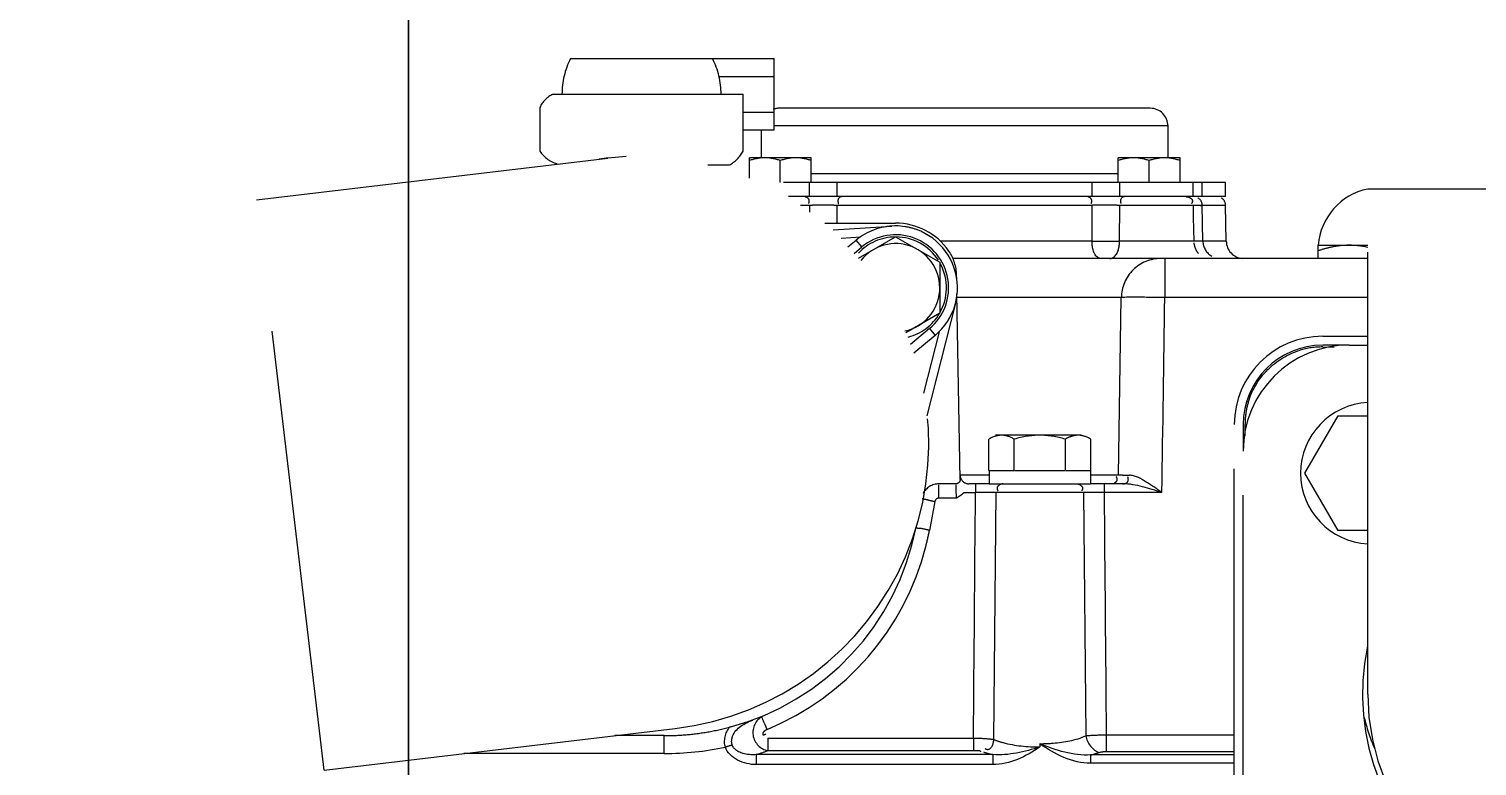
# Model space of a CAD drawing. Header units: millimetres. Extents: x 17886 to 18265, y -8727 to -7321.
# Drawn here: x 17967.622 to 17969.26, y -7870.581 to -7869.747 of the extents above; entities that cross this region are included whole.
import ezdxf

# ---------------------------------------------------------------- set-up
doc = ezdxf.new("R2010")
doc.units = ezdxf.units.MM
doc.linetypes.add('EPL_DASH', pattern=[1, 0.5, -0.5])
for name, color, linetype in [('2630754_DKREDXF_CONTINUOUS_LINE', 7, 'Continuous'), ('3884027_DKREDXF_CONTINUOUS_LINE', 7, 'Continuous'), ('8T4224_DXF_CONTINUOUS_LINE', 7, 'Continuous'), ('8T4908_DXF_CONTINUOUS_LINE', 7, 'Continuous')]:
    doc.layers.add(name, color=color, linetype=linetype)
doc.layers.add('CRTANJE', color=4, linetype='Continuous', lineweight=30)

msp = doc.modelspace()

# ---------------------------------------------------------------- linework, layer by layer
at = {"layer": '2630754_DKREDXF_CONTINUOUS_LINE', "color": 7, "linetype": 'EPL_DASH'}
for p, q in [((17969.1362, -7870.49946), (17969.1362, -7869.17446)), ((17969.6362, -7869.92796), (17969.1362, -7869.92796)), ((17969.1152, -7870.10446), (17969.1362, -7870.10446)), ((17968.9952, -7870.77446), (17968.9952, -7870.22446))]:
    msp.add_line(p, q, dxfattribs=at)
for centre, radius, start, end in [((17969.1152, -7870.22446), 0.12, 90, 180), ((17969.3902, -7870.49946), 0.26, 167.99041, 12.00959), ((17969.3902, -7870.49946), 0.254, 180, 0)]:
    msp.add_arc(centre, radius, start, end, dxfattribs=at)
at = {"layer": '3884027_DKREDXF_CONTINUOUS_LINE', "color": 6, "linetype": 'EPL_DASH'}
for p, q in [((17968.2342, -7869.78019), (17968.46462, -7869.78019)), ((17968.46462, -7869.86102), (17968.46462, -7869.78019)), ((17968.40232, -7869.8004), (17968.46462, -7869.8004)), ((17968.42962, -7869.88497), (17968.42962, -7869.82061)), ((17968.19962, -7869.83547), (17968.19962, -7869.88497)), ((17968.42962, -7869.84081), (17968.46462, -7869.84081)), ((17968.8902, -7869.83646), (17968.4702, -7869.83646)), ((17968.42962, -7869.86102), (17968.46462, -7869.86102)), ((17968.4502, -7869.89246), (17968.4502, -7869.86102)), ((17968.9102, -7869.85646), (17968.46462, -7869.85646)), ((17968.9102, -7869.89246), (17968.9102, -7869.85646)), ((17966.88612, -7870.05741), (17968.27642, -7869.89286)), ((17968.4366, -7869.91557), (17968.4366, -7869.89246)), ((17968.5066, -7869.89246), (17968.4366, -7869.89246)), ((17968.4716, -7869.92046), (17968.4716, -7869.89559)), ((17968.5066, -7869.92046), (17968.5066, -7869.89246)), ((17968.85379, -7869.92046), (17968.85379, -7869.89246)), ((17968.92379, -7869.89246), (17968.85379, -7869.89246)), ((17968.88879, -7869.92046), (17968.88879, -7869.89559)), ((17968.92379, -7869.92046), (17968.92379, -7869.89246)), ((17968.85379, -7869.91046), (17968.5066, -7869.91046)), ((17968.97519, -7869.92046), (17968.44947, -7869.92046)), ((17968.5048, -7869.93646), (17968.5048, -7869.92046)), ((17968.53606, -7869.93646), (17968.53606, -7869.92046)), ((17968.82434, -7869.93646), (17968.82434, -7869.92046)), ((17968.85559, -7869.93646), (17968.85559, -7869.92046)), ((17968.93877, -7869.93646), (17968.93877, -7869.92046)), ((17968.94879, -7869.93646), (17968.94879, -7869.92046)), ((17968.9752, -7869.93646), (17968.9752, -7869.92046)), ((17968.50484, -7869.94628), (17968.49456, -7869.94628)), ((17968.50487, -7869.9541), (17968.50484, -7869.94628)), ((17968.53605, -7869.96646), (17968.53605, -7869.94628)), ((17968.82435, -7869.94628), (17968.53605, -7869.94628)), ((17968.82435, -7869.98681), (17968.82435, -7869.94628)), ((17968.85541, -7869.98681), (17968.85556, -7869.94628)), ((17968.97537, -7869.94628), (17968.85556, -7869.94628)), ((17968.9392, -7869.9598), (17968.93895, -7869.94628)), ((17968.94661, -7869.94628), (17968.94897, -7869.94628)), ((17968.94967, -7869.98681), (17968.94897, -7869.94628)), ((17968.97608, -7869.98681), (17968.97537, -7869.94628)), ((17968.9397, -7869.98681), (17968.9392, -7869.9598)), ((17968.52213, -7869.96646), (17968.60206, -7869.96646)), ((17968.53145, -7869.9739), (17968.59767, -7869.96974)), ((17968.54041, -7869.98336), (17968.56231, -7869.98198)), ((17968.54807, -7869.99342), (17968.55741, -7869.98569)), ((17968.55502, -7870.00065), (17968.56379, -7869.99339)), ((17968.56379, -7869.99339), (17968.55741, -7869.98569)), ((17968.56019, -7870.00603), (17968.60206, -7869.98186)), ((17968.60206, -7869.98186), (17968.65206, -7870.01073)), ((17968.82435, -7869.98681), (17968.65228, -7869.98681)), ((17968.97608, -7869.98681), (17968.85541, -7869.98681)), ((17969.0802, -7870.00646), (17969.0802, -7869.99146)), ((17969.0802, -7869.99146), (17969.1362, -7869.99146)), ((17968.65206, -7870.01073), (17968.65206, -7870.06847)), ((17969.1362, -7870.00646), (17968.66692, -7870.00646)), ((17968.90658, -7870.00646), (17968.90658, -7870.05067)), ((17968.67114, -7870.02898), (17968.67108, -7870.02556)), ((17968.67511, -7870.25637), (17968.67144, -7870.04627)), ((17968.66988, -7870.05693), (17968.63728, -7870.18446)), ((17968.85739, -7870.05067), (17968.67152, -7870.05067)), ((17968.85425, -7870.25163), (17968.85739, -7870.05067)), ((17969.1362, -7870.05067), (17968.90658, -7870.05067)), ((17968.65206, -7870.06847), (17968.61379, -7870.09056)), ((17968.64033, -7870.08581), (17968.61874, -7870.10369)), ((17968.64671, -7870.09351), (17968.62261, -7870.11347)), ((17968.65126, -7870.08939), (17968.63346, -7870.15903)), ((17968.64033, -7870.08581), (17968.64671, -7870.09351)), ((17969.1152, -7870.10446), (17969.0852, -7870.10446)), ((17968.81218, -7870.20646), (17968.7152, -7870.20646)), ((17968.9952, -7870.19446), (17968.9952, -7870.22446)), ((17968.70746, -7870.24646), (17968.70746, -7870.21092)), ((17968.73633, -7870.24646), (17968.73633, -7870.21092)), ((17968.79406, -7870.24646), (17968.79406, -7870.21092)), ((17968.82293, -7870.24646), (17968.82293, -7870.21092)), ((17968.7077, -7870.25163), (17968.67503, -7870.25163)), ((17968.7077, -7870.24646), (17968.7077, -7870.26146)), ((17968.7077, -7870.24646), (17968.73609, -7870.24646)), ((17968.7368, -7870.24646), (17968.79359, -7870.24646)), ((17968.7943, -7870.24646), (17968.8227, -7870.24646)), ((17968.8227, -7870.24646), (17968.8227, -7870.26146)), ((17968.85425, -7870.25163), (17968.8227, -7870.25163)), ((17968.67011, -7870.26146), (17968.65098, -7870.26146)), ((17968.65098, -7870.2702), (17968.65098, -7870.26241)), ((17968.65098, -7870.27766), (17968.65098, -7870.2702)), ((17968.7077, -7870.26146), (17968.69241, -7870.26146)), ((17968.71301, -7870.55076), (17968.71576, -7870.27128)), ((17968.72324, -7870.27128), (17968.71576, -7870.27128)), ((17968.72749, -7870.27128), (17968.72324, -7870.27128)), ((17968.74164, -7870.27128), (17968.72749, -7870.27128)), ((17968.78875, -7870.27128), (17968.74164, -7870.27128)), ((17968.8029, -7870.27128), (17968.78875, -7870.27128)), ((17968.81463, -7870.27128), (17968.8029, -7870.27128)), ((17968.81463, -7870.27128), (17968.81735, -7870.54655)), ((17968.85921, -7870.26146), (17968.8227, -7870.26146)), ((17968.90333, -7870.27128), (17968.83797, -7870.27128)), ((17968.83798, -7870.26146), (17968.83798, -7870.27128)), ((17968.67048, -7870.27766), (17968.65098, -7870.27766)), ((17966.96252, -7870.70291), (17968.35282, -7870.53835)), ((17968.3402, -7870.54646), (17968.28433, -7870.54646)), ((17968.3402, -7870.56668), (17968.3402, -7870.54646)), ((17968.45751, -7870.54923), (17968.45751, -7870.56338)), ((17968.45751, -7870.54923), (17968.69012, -7870.54923)), ((17968.84024, -7870.54553), (17968.84024, -7870.5644)), ((17968.84024, -7870.54553), (17968.9852, -7870.54553)), ((17968.3402, -7870.56668), (17968.11347, -7870.56668)), ((17968.44416, -7870.56791), (17968.44416, -7870.57924)), ((17968.71207, -7870.56791), (17968.44416, -7870.56791)), ((17968.45748, -7870.56338), (17968.69012, -7870.56338)), ((17968.71207, -7870.56791), (17968.71207, -7870.57431)), ((17968.7652, -7870.55556), (17968.7652, -7870.55926)), ((17968.82264, -7870.56832), (17968.82264, -7870.57776)), ((17968.9852, -7870.56832), (17968.82265, -7870.56832)), ((17968.84024, -7870.5644), (17968.9852, -7870.5644)), ((17968.71207, -7870.57924), (17968.44416, -7870.57924)), ((17968.71207, -7870.57431), (17968.71207, -7870.57924)), ((17968.9852, -7870.57776), (17968.82264, -7870.57776))]:
    msp.add_line(p, q, dxfattribs=at)
at = {"layer": '3884027_DKREDXF_CONTINUOUS_LINE', "color": 7, "linetype": 'EPL_DASH'}
for p, q in [((17968.21448, -7869.82061), (17968.42962, -7869.82061)), ((17968.38954, -7869.90061), (17968.41398, -7869.90061)), ((17967.95559, -7870.58537), (17967.87919, -7869.93987)), ((17968.94879, -7869.93646), (17968.48103, -7869.93646)), ((17968.9752, -7869.93646), (17968.94897, -7869.93646)), ((17969.0852, -7870.09446), (17969.1362, -7870.09446)), ((17969.0852, -7870.10658), (17969.09825, -7870.10667)), ((17968.9852, -7870.74446), (17968.9852, -7870.19446)), ((17968.99741, -7870.20751), (17968.99732, -7870.19446)), ((17968.67013, -7870.26241), (17968.67024, -7870.26714)), ((17968.67024, -7870.26714), (17968.67028, -7870.26896)), ((17968.67028, -7870.26896), (17968.67032, -7870.27081)), ((17968.67032, -7870.27081), (17968.6704, -7870.27432)), ((17968.6704, -7870.27432), (17968.67044, -7870.27599)), ((17968.67044, -7870.27599), (17968.67048, -7870.27766)), ((17968.67934, -7870.27128), (17968.69242, -7870.27128)), ((17968.69241, -7870.26146), (17968.68502, -7870.26146)), ((17968.69241, -7870.26146), (17968.69241, -7870.27128)), ((17968.7077, -7870.26146), (17968.8227, -7870.26146)), ((17968.64653, -7870.28134), (17968.6403, -7870.3141)), ((17968.69012, -7870.54923), (17968.69012, -7870.56338))]:
    msp.add_line(p, q, dxfattribs=at)
at = {"layer": '3884027_DKREDXF_CONTINUOUS_LINE', "color": 6, "linetype": 'EPL_DASH'}
msp.add_lwpolyline([(17968.65098, -7870.27766), (17968.65044, -7870.27769), (17968.64992, -7870.27779), (17968.64941, -7870.27795), (17968.64892, -7870.27816), (17968.64845, -7870.27843), (17968.64801, -7870.27877), (17968.64757, -7870.27921), (17968.64714, -7870.27979), (17968.64677, -7870.28052), (17968.64653, -7870.28134)], dxfattribs=at)
for centre, radius, start, end in [((17968.31462, -7869.82061), 0.09, 153.31724, 180), ((17968.31462, -7869.82061), 0.09, 0, 26.68276), ((17968.22692, -7869.84791), 0.03, 114.49465, 155.50535), ((17968.4702, -7869.85646), 0.02, 90, 108.88688), ((17968.8902, -7869.85646), 0.02, 0, 90), ((17968.31462, -7870.21561), 0.325, 96.75118, 98.45547), ((17969.1502, -7869.99665), 0.07019, 101.52009, 175.75781), ((17968.51802, -7873.08898), 3.14272, 90.10568, 90.24025), ((17968.52033, -7874.18522), 4.23896, 89.89055, 90.1095), ((17968.52193, -7873.4739), 3.52764, 89.77065, 89.89457), ((17968.8383, -7873.41705), 3.4708, 90.10445, 90.23038), ((17968.84007, -7874.18448), 4.23822, 89.89051, 90.10946), ((17968.84223, -7873.13896), 3.1927, 89.76079, 89.89328), ((17968.93897, -7869.94646), 0.01, 1.0002, 60.33991), ((17968.96537, -7869.94646), 0.01, 1.00002, 60.33454), ((17968.60206, -7870.0396), 0.07, 90.93848, 129.62996), ((17968.60206, -7870.0396), 0.06, 309.62996, 129.62996), ((17968.60206, -7870.0396), 0.07314, 34.6766, 90), ((17968.60206, -7870.0396), 0.07, 309.62996, 87.64726), ((17968.60206, -7870.0396), 0.05, 282.19768, 141.84774), ((17968.83988, -7868.10544), 1.88143, 269.52726, 270.47299), ((17968.96967, -7869.98646), 0.02, 180.99992, 240.33334), ((17968.99607, -7869.98646), 0.02, 181, 265.42277), ((17968.62109, -7870.02643), 0.05, 1, 34.6766), ((17969.0852, -7870.19446), 0.09, 90, 180), ((17968.68502, -7870.25146), 0.01, 181, 203.25), ((17968.86779, -7867.88962), 2.36206, 269.77582, 269.97139), ((17968.65098, -7870.28146), 0.02, 90, 153.50975), ((17968.7054, -7872.95347), 2.68221, 89.77877, 90.08935), ((17968.82315, -7872.32154), 2.05027, 90.05503, 90.23798), ((17968.82517, -7873.98734), 3.71607, 89.93826, 90.06157), ((17968.3402, -7870.25646), 0.29, 284.76205, 349.25993), ((17968.34114, -7870.25722), 0.30452, 345.70823, 349.23485), ((17968.34024, -7870.25704), 0.30544, 292.41097, 345.71634), ((17968.34001, -7870.25558), 0.2909, 279.8323, 284.7528), ((17968.34034, -7870.25894), 0.28751, 269.97107, 274.91271), ((17968.34011, -7870.25619), 0.29028, 274.91198, 279.83437), ((17968.34019, -7870.22997), 0.33671, 270.00186, 281.88192), ((17968.56975, -7871.06761), 0.53281, 106.64116, 107.50183), ((17968.34195, -7870.24528), 0.33844, 287.57745, 289.96067)]:
    msp.add_arc(centre, radius, start, end, dxfattribs=at)
at = {"layer": '3884027_DKREDXF_CONTINUOUS_LINE', "color": 7, "linetype": 'EPL_DASH'}
for centre, radius, start, end in [((17968.22877, -7869.86561), 0.035, 213.59256, 256.20428), ((17968.31462, -7870.21561), 0.325, 276.74878, 96.75118), ((17968.39462, -7869.86561), 0.04, 298.95502, 331.04498), ((17968.60206, -7870.0396), 0.07, 87.64726, 90.93848), ((17968.60206, -7870.0396), 0.07, 69.65623, 81.60517), ((17968.60206, -7870.0396), 0.0575, 90.40815, 137.18218), ((17968.60206, -7870.0396), 0.0575, 32.78488, 89.59185), ((17968.60206, -7870.0396), 0.0575, 330.40815, 27.60174), ((17968.60206, -7870.0396), 0.07, 345.66184, 351.61267), ((17968.60206, -7870.0396), 0.0575, 284.42226, 329.59185), ((17969.0852, -7870.19446), 0.1, 90, 180), ((17969.08478, -7870.1938), 0.08722, 89.72754, 106.74217), ((17969.08445, -7870.19405), 0.08714, 163.23178, 174.59139), ((17969.08374, -7870.19396), 0.08643, 174.61175, 180.33327), ((17968.68502, -7870.25146), 0.01, 203.25, 270), ((17968.64884, -7870.23586), 0.04695, 297.37545, 300.95711), ((17968.65272, -7870.24234), 0.0394, 300.95749, 304.9648), ((17968.65616, -7870.24724), 0.03341, 304.96251, 309.52684), ((17968.65919, -7870.25093), 0.02864, 309.52563, 314.69886), ((17968.78875, -7869.53142), 0.76329, 258.70394, 259.26172), ((17969.3602, -7870.46946), 0.235, 193.71694, 202.83685)]:
    msp.add_arc(centre, radius, start, end, dxfattribs=at)
at = {"layer": '3884027_DKREDXF_CONTINUOUS_LINE', "color": 6, "linetype": 'EPL_DASH', "extrusion": (0, 0, -1)}
msp.add_ellipse((17968.67011, -7870.25646), major_axis=(0.00009, -0.005), ratio=0.9993906, start_param=-1.5707963, end_param=0.0174427, dxfattribs=at)
at = {"layer": '3884027_DKREDXF_CONTINUOUS_LINE', "color": 6, "linetype": 'EPL_DASH'}
for points in [[(17968.4541, -7869.89246), (17968.44818, -7869.89246), (17968.44222, -7869.89371), (17968.4366, -7869.89559)], [(17968.4716, -7869.89559), (17968.46598, -7869.89371), (17968.46003, -7869.89246), (17968.4541, -7869.89246)], [(17968.4891, -7869.89246), (17968.48318, -7869.89246), (17968.47722, -7869.89371), (17968.4716, -7869.89559)], [(17968.5066, -7869.89559), (17968.50098, -7869.89371), (17968.49503, -7869.89246), (17968.4891, -7869.89246)], [(17968.87129, -7869.89246), (17968.86537, -7869.89246), (17968.85942, -7869.89371), (17968.85379, -7869.89559)], [(17968.88879, -7869.89559), (17968.88317, -7869.89371), (17968.87722, -7869.89246), (17968.87129, -7869.89246)], [(17968.90629, -7869.89246), (17968.90037, -7869.89246), (17968.89442, -7869.89371), (17968.88879, -7869.89559)], [(17968.92379, -7869.89559), (17968.91817, -7869.89371), (17968.91222, -7869.89246), (17968.90629, -7869.89246)], [(17968.93062, -7869.93646), (17968.93351, -7869.93646), (17968.93775, -7869.93846), (17968.93779, -7869.94136)], [(17968.9447, -7870.00072), (17968.94312, -7869.99886), (17968.94188, -7869.99666), (17968.94106, -7869.99435)], [(17969.09455, -7869.99374), (17969.0897, -7869.99478), (17969.08491, -7869.99614), (17969.0802, -7869.99771)], [(17969.1152, -7869.99146), (17969.10827, -7869.99146), (17969.10132, -7869.99228), (17969.09455, -7869.99374)], [(17969.1362, -7869.99382), (17969.12932, -7869.99231), (17969.12224, -7869.99146), (17969.1152, -7869.99146)], [(17968.90333, -7870.27128), (17968.90443, -7870.19775), (17968.90551, -7870.12421), (17968.90658, -7870.05067)], [(17968.7219, -7870.20646), (17968.71686, -7870.20646), (17968.71182, -7870.20841), (17968.70746, -7870.21092)], [(17968.73633, -7870.21092), (17968.73197, -7870.20841), (17968.72693, -7870.20646), (17968.7219, -7870.20646)], [(17968.7652, -7870.20646), (17968.75546, -7870.20646), (17968.74568, -7870.20822), (17968.73633, -7870.21092)], [(17968.79406, -7870.21092), (17968.78471, -7870.20822), (17968.77493, -7870.20646), (17968.7652, -7870.20646)], [(17968.8085, -7870.20646), (17968.80484, -7870.20646), (17968.80115, -7870.20747), (17968.79782, -7870.20898)], [(17968.82293, -7870.21092), (17968.81857, -7870.20841), (17968.81353, -7870.20646), (17968.8085, -7870.20646)], [(17968.69012, -7870.54923), (17968.69088, -7870.45658), (17968.69165, -7870.36393), (17968.69242, -7870.27128)], [(17968.70122, -7870.27127), (17968.69829, -7870.27127), (17968.69535, -7870.27128), (17968.69242, -7870.27128)], [(17968.72354, -7870.26146), (17968.72078, -7870.26146), (17968.71689, -7870.26359), (17968.71685, -7870.26636)], [(17968.80685, -7870.26146), (17968.80962, -7870.26146), (17968.81351, -7870.26359), (17968.81355, -7870.26636)], [(17968.83797, -7870.27128), (17968.83504, -7870.27128), (17968.83211, -7870.27127), (17968.82918, -7870.27127)], [(17968.83797, -7870.27128), (17968.83874, -7870.3627), (17968.8395, -7870.45411), (17968.84024, -7870.54553)], [(17968.90333, -7870.27128), (17968.88886, -7870.26707), (17968.87428, -7870.26146), (17968.85921, -7870.26146)], [(17968.40951, -7870.55947), (17968.40713, -7870.55217), (17968.40948, -7870.54303), (17968.41409, -7870.53689)], [(17968.44053, -7870.52887), (17968.43183, -7870.5319), (17968.42299, -7870.53454), (17968.41409, -7870.53689)], [(17968.81735, -7870.54655), (17968.81859, -7870.55455), (17968.82472, -7870.56367), (17968.83261, -7870.56543)], [(17968.44416, -7870.57924), (17968.43086, -7870.57924), (17968.4135, -7870.57215), (17968.40951, -7870.55947)], [(17968.70156, -7870.56491), (17968.70501, -7870.56609), (17968.70852, -7870.56707), (17968.71207, -7870.56791)], [(17968.7652, -7870.55926), (17968.74969, -7870.57011), (17968.73099, -7870.57924), (17968.71207, -7870.57924)], [(17968.7652, -7870.55926), (17968.74811, -7870.56473), (17968.72996, -7870.56925), (17968.71207, -7870.56791)], [(17968.82264, -7870.57776), (17968.80212, -7870.57776), (17968.78182, -7870.56761), (17968.7652, -7870.55556)], [(17968.82265, -7870.56832), (17968.80306, -7870.56937), (17968.78333, -7870.56304), (17968.7652, -7870.55556)], [(17968.82265, -7870.56832), (17968.82601, -7870.56749), (17968.82934, -7870.56654), (17968.83261, -7870.56543)], [(17968.83261, -7870.56543), (17968.83501, -7870.56461), (17968.83762, -7870.56428), (17968.84014, -7870.5645)]]:
    msp.add_open_spline(points, degree=3, dxfattribs=at)
for points, knots in [([(17968.49932, -7869.93646), (17968.50041, -7869.93646), (17968.50289, -7869.93748), (17968.50405, -7869.94), (17968.50407, -7869.94136)], [0, 0, 0, 0, 0.4467377, 1, 1, 1, 1]), ([(17968.50407, -7869.94136), (17968.50407, -7869.94183), (17968.50395, -7869.94285), (17968.50363, -7869.94383), (17968.50342, -7869.94434)], [0, 0, 0, 0, 0.4591714, 1, 1, 1, 1]), ([(17968.53674, -7869.94136), (17968.53673, -7869.94183), (17968.53684, -7869.94284), (17968.53712, -7869.94382), (17968.53731, -7869.94434)], [0, 0, 0, 0, 0.4614034, 1, 1, 1, 1]), ([(17968.54094, -7869.93646), (17968.53995, -7869.93646), (17968.53765, -7869.93761), (17968.53675, -7869.94003), (17968.53674, -7869.94136)], [0, 0, 0, 0, 0.4258603, 1, 1, 1, 1]), ([(17968.81946, -7869.93646), (17968.82044, -7869.93646), (17968.82275, -7869.93761), (17968.82365, -7869.94003), (17968.82366, -7869.94136)], [0, 0, 0, 0, 0.4258611, 1, 1, 1, 1]), ([(17968.82366, -7869.94136), (17968.82366, -7869.94183), (17968.82356, -7869.94284), (17968.82327, -7869.94382), (17968.82308, -7869.94434)], [0, 0, 0, 0, 0.4614021, 1, 1, 1, 1]), ([(17968.85633, -7869.94136), (17968.85632, -7869.94183), (17968.85644, -7869.94285), (17968.85676, -7869.94383), (17968.85698, -7869.94434)], [0, 0, 0, 0, 0.4591784, 1, 1, 1, 1]), ([(17968.86108, -7869.93646), (17968.85999, -7869.93646), (17968.8575, -7869.93748), (17968.85634, -7869.94), (17968.85633, -7869.94136)], [0, 0, 0, 0, 0.4467328, 1, 1, 1, 1]), ([(17968.93779, -7869.94136), (17968.93779, -7869.94183), (17968.93761, -7869.94289), (17968.93712, -7869.94384), (17968.93681, -7869.94434)], [0, 0, 0, 0, 0.4471205, 1, 1, 1, 1]), ([(17968.83409, -7870.00646), (17968.83276, -7870.00646), (17968.82533, -7870.00261), (17968.8244, -7869.99319), (17968.82434, -7869.98681)], [0, 0, 0, 0, 0.1720678, 1, 1, 1, 1]), ([(17968.84444, -7870.00646), (17968.84591, -7870.00646), (17968.85372, -7870.00303), (17968.85535, -7869.99327), (17968.85541, -7869.98681)], [0, 0, 0, 0, 0.1853033, 1, 1, 1, 1]), ([(17968.94106, -7869.99435), (17968.94072, -7869.99343), (17968.94018, -7869.99152), (17968.93988, -7869.98956), (17968.93979, -7869.98857)], [0, 0, 0, 0, 0.4976279, 1, 1, 1, 1]), ([(17968.90166, -7870.00646), (17968.89046, -7870.00646), (17968.86704, -7870.01601), (17968.85758, -7870.03934), (17968.85739, -7870.05067)], [0, 0, 0, 0, 0.4971889, 1, 1, 1, 1]), ([(17968.90658, -7870.05067), (17968.9009, -7870.0506), (17968.88451, -7870.05056), (17968.86807, -7870.04989), (17968.85739, -7870.05067)], [0, 0, 0, 0, 0.3465713, 1, 1, 1, 1]), ([(17968.79782, -7870.20898), (17968.79719, -7870.20927), (17968.79592, -7870.20989), (17968.79468, -7870.21057), (17968.79406, -7870.21092)], [0, 0, 0, 0, 0.4955771, 1, 1, 1, 1]), ([(17968.84938, -7870.26044), (17968.85028, -7870.26007), (17968.85192, -7870.25919), (17968.85285, -7870.2574), (17968.85287, -7870.25656)], [0, 0, 0, 0, 0.5350214, 1, 1, 1, 1]), ([(17968.85287, -7870.25656), (17968.85288, -7870.25609), (17968.85264, -7870.255), (17968.85207, -7870.25407), (17968.85171, -7870.25358)], [0, 0, 0, 0, 0.4393341, 1, 1, 1, 1]), ([(17968.85855, -7870.25167), (17968.85767, -7870.25167), (17968.85623, -7870.25166), (17968.8548, -7870.25164), (17968.85425, -7870.25163)], [0, 0, 0, 0, 0.6166661, 1, 1, 1, 1]), ([(17968.85921, -7870.26146), (17968.861, -7870.26146), (17968.86535, -7870.26036), (17968.86567, -7870.25534), (17968.86471, -7870.25361)], [0, 0, 0, 0, 0.4748499, 1, 1, 1, 1]), ([(17968.90333, -7870.27128), (17968.8971, -7870.26695), (17968.88583, -7870.25938), (17968.87297, -7870.2517), (17968.86661, -7870.25169)], [0, 0, 0, 0, 0.5441178, 1, 1, 1, 1]), ([(17968.71685, -7870.26636), (17968.71684, -7870.26683), (17968.71702, -7870.26788), (17968.71747, -7870.26884), (17968.71776, -7870.26934)], [0, 0, 0, 0, 0.4497476, 1, 1, 1, 1]), ([(17968.81355, -7870.26636), (17968.81355, -7870.26683), (17968.81338, -7870.26788), (17968.81292, -7870.26884), (17968.81263, -7870.26934)], [0, 0, 0, 0, 0.4497489, 1, 1, 1, 1]), ([(17968.41717, -7870.55712), (17968.41613, -7870.55395), (17968.41765, -7870.53972), (17968.43136, -7870.53217), (17968.44053, -7870.52887)], [0, 0, 0, 0, 0.2550302, 1, 1, 1, 1]), ([(17968.45097, -7870.52529), (17968.44392, -7870.52835), (17968.4349, -7870.54738), (17968.44951, -7870.56229), (17968.45749, -7870.56338)], [0, 0, 0, 0, 0.4880882, 1, 1, 1, 1]), ([(17968.45669, -7870.53941), (17968.45597, -7870.53765), (17968.45419, -7870.53291), (17968.45159, -7870.52841), (17968.45097, -7870.52529)], [0, 0, 0, 0, 0.3735085, 1, 1, 1, 1]), ([(17968.45669, -7870.53941), (17968.45474, -7870.54021), (17968.45237, -7870.54162), (17968.45136, -7870.54652), (17968.45424, -7870.54494), (17968.45533, -7870.54445)], [0, 0, 0, 0, 0.5485675, 0.6901932, 1, 1, 1, 1]), ([(17968.71301, -7870.55076), (17968.71643, -7870.55218), (17968.73331, -7870.55762), (17968.75121, -7870.55926), (17968.7652, -7870.55926)], [0, 0, 0, 0, 0.2093542, 1, 1, 1, 1]), ([(17968.7652, -7870.55556), (17968.77018, -7870.55556), (17968.78782, -7870.55481), (17968.80572, -7870.55169), (17968.81735, -7870.54655)], [0, 0, 0, 0, 0.2815752, 1, 1, 1, 1]), ([(17968.81735, -7870.54655), (17968.81891, -7870.54638), (17968.82653, -7870.54576), (17968.83417, -7870.54556), (17968.84024, -7870.54553)], [0, 0, 0, 0, 0.2057485, 1, 1, 1, 1]), ([(17968.44416, -7870.56791), (17968.43659, -7870.56841), (17968.42538, -7870.56749), (17968.41795, -7870.55954), (17968.41717, -7870.55712)], [0, 0, 0, 0, 0.7483433, 1, 1, 1, 1])]:
    msp.add_open_spline(points, degree=3, knots=knots, dxfattribs=at)
at = {"layer": '3884027_DKREDXF_CONTINUOUS_LINE', "color": 7, "linetype": 'EPL_DASH'}
for points in [[(17969.02297, -7870.13223), (17969.03305, -7870.12216), (17969.04601, -7870.11439), (17969.05966, -7870.11027)], [(17969.00101, -7870.16891), (17969.00513, -7870.15527), (17969.0129, -7870.14231), (17969.02297, -7870.13223)], [(17968.71301, -7870.55076), (17968.71234, -7870.55508), (17968.71099, -7870.56133), (17968.70672, -7870.56228)], [(17968.69012, -7870.56338), (17968.69277, -7870.56338), (17968.69847, -7870.56227), (17968.69791, -7870.56485)]]:
    msp.add_open_spline(points, degree=3, dxfattribs=at)
for points, knots in [([(17968.63923, -7870.27992), (17968.63834, -7870.27975), (17968.63592, -7870.27923), (17968.63347, -7870.27881), (17968.63197, -7870.27836)], [0, 0, 0, 0, 0.3663656, 1, 1, 1, 1]), ([(17968.6403, -7870.3141), (17968.63685, -7870.31345), (17968.6325, -7870.3116), (17968.62653, -7870.31221), (17968.62557, -7870.31105)], [0, 0, 0, 0, 0.6996368, 1, 1, 1, 1]), ([(17968.69012, -7870.54923), (17968.69228, -7870.54924), (17968.69992, -7870.54939), (17968.70759, -7870.54987), (17968.71301, -7870.55076)], [0, 0, 0, 0, 0.2816923, 1, 1, 1, 1]), ([(17968.70672, -7870.56228), (17968.70622, -7870.56239), (17968.70503, -7870.56234), (17968.70401, -7870.56177), (17968.70351, -7870.56139)], [0, 0, 0, 0, 0.4489115, 1, 1, 1, 1])]:
    msp.add_open_spline(points, degree=3, knots=knots, dxfattribs=at)
at = {"layer": '8T4224_DXF_CONTINUOUS_LINE', "color": 7, "linetype": 'EPL_DASH'}
msp.add_arc((17969.1402, -7870.24946), 0.08, 92.87266, 267.12734, dxfattribs=at)
at = {"layer": '8T4908_DXF_CONTINUOUS_LINE', "color": 7, "linetype": 'EPL_DASH'}
for p, q in [((17969.06514, -7870.24946), (17969.10267, -7870.18446)), ((17969.10267, -7870.18446), (17969.1362, -7870.18446)), ((17969.10267, -7870.31446), (17969.06514, -7870.24946)), ((17969.1362, -7870.31446), (17969.10267, -7870.31446))]:
    msp.add_line(p, q, dxfattribs=at)
at = {"layer": 'CRTANJE', "lineweight": 30}
msp.add_lwpolyline([(17970.15118, -7879.70246), (17970.15118, -7855.01246), (17968.05118, -7855.01246), (17968.05118, -7879.70246)], close=True, dxfattribs=at)

doc.saveas('drawing.dxf')
